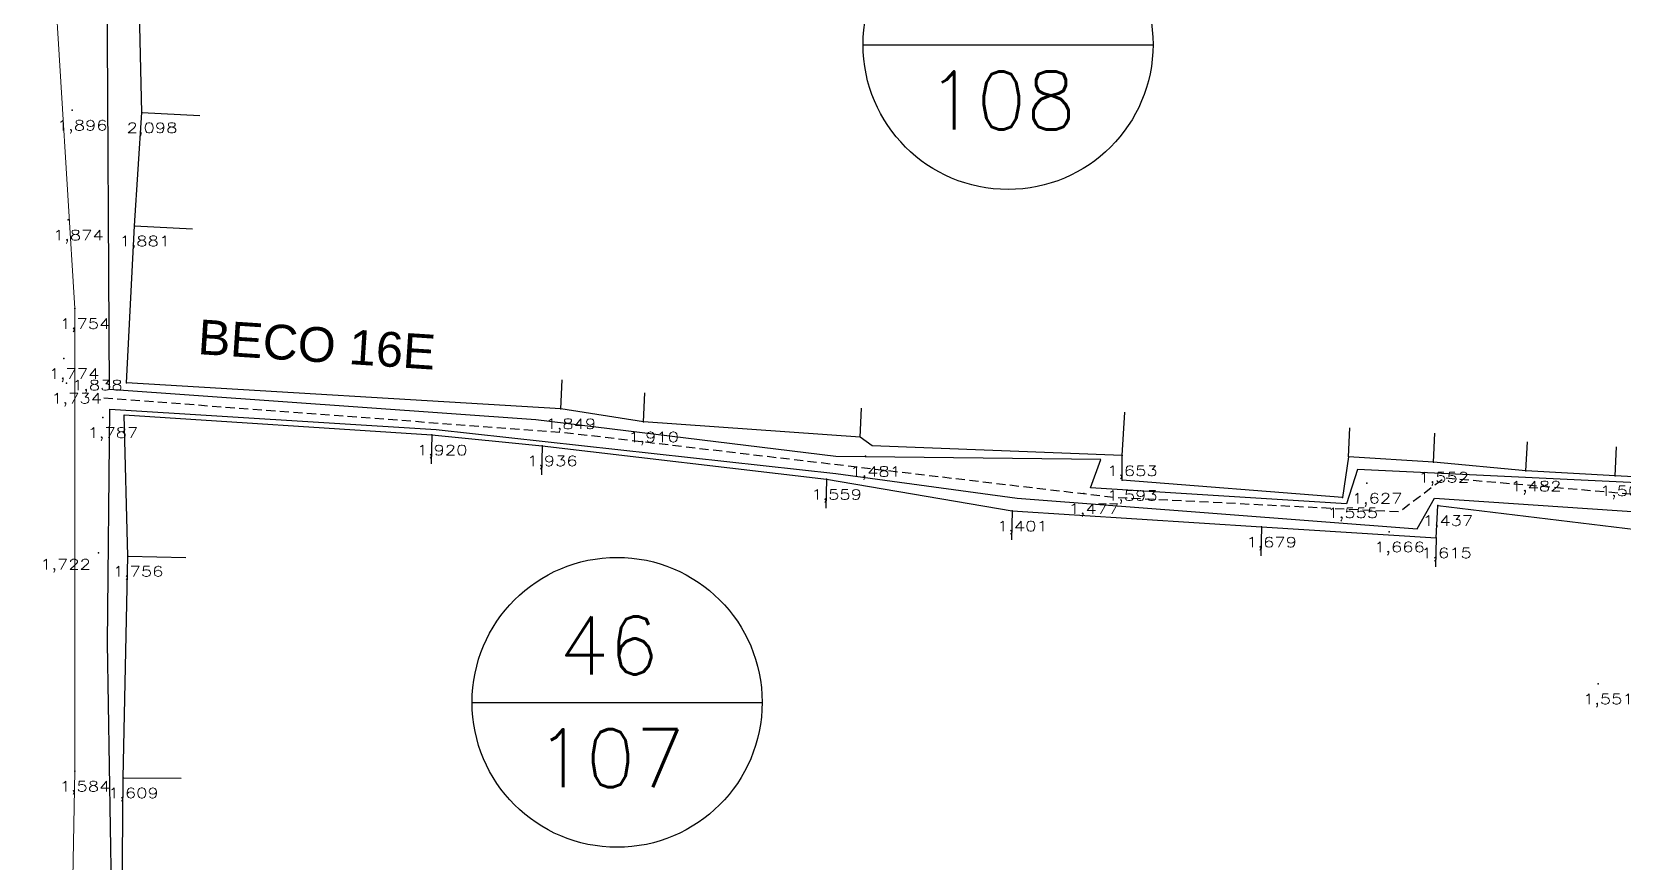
# Model space of a CAD drawing. Extents: x -160 to 364724, y -100 to 7353297.
# Drawn here: x 359278.5 to 359333.4, y 7352503.3 to 7352532 of the extents above; entities that cross this region are included whole.
import ezdxf
from ezdxf.enums import TextEntityAlignment as Align

# ---------------------------------------------------------------- set-up
doc = ezdxf.new("R2010")
doc.units = 0
doc.header["$LTSCALE"] = 5
for name, pattern in [('CENTER2', [1.125, 0.75, -0.125, 0.125, -0.125]), ('CONTINUO', [0]), ('DASHDOT2', [12.7, 6.35, -3.175, 0, -3.175]), ('HIDDEN2', [0.1875, 0.125, -0.0625])]:
    doc.linetypes.add(name, pattern=pattern)
for name, color, linetype in [('0-quadras', 6, 'Continuous'), ('_TG', 7, 'CONTINUO'), ('COTAS', 1, 'Continuous'), ('LT-COTAS', 7, 'CONTINUO'), ('ortofoto', 7, 'Continuous'), ('P_Eixo', 1, 'CENTER2'), ('TEXTO', 7, 'Continuous'), ('ZZ-Carimbo Texto', 7, 'Continuous')]:
    doc.layers.add(name, color=color, linetype=linetype)
doc.layers.add('LT-ALINHAMENTO-PREDIAL', color=4, linetype='DASHDOT2', lineweight=25)
doc.layers.add('LT-BORDA', color=1, linetype='Continuous', lineweight=9)
doc.styles.add('CARIMBO', font='arial.ttf', dxfattribs={"height": 2})
doc.styles.add('SABESP', font='ROMANS.shx', dxfattribs={"height": 2})
doc.styles.add('simplex', font='simplex.shx', dxfattribs={"width": 0.8})
doc.styles.get("Standard").update_dxf_attribs({"font": 'arial.ttf'})
picture_1 = doc.add_image_def('image1.tif', size_in_pixel=(14710, 13573))

# ---------------------------------------------------------------- blocks, each defined once
blk = doc.blocks.new('SIMB_PONTO')
at = {"color": 0}
blk.add_point((0, 0), dxfattribs=at)
for tag in ['COTA', 'PONTO', 'DESC']:
    blk.add_attdef(tag, (0, 0), '', height=1)

msp = doc.modelspace()

# ---------------------------------------------------------------- linework, layer by layer
at = {"layer": '0-quadras', "color": 5, "lineweight": 30, "ltscale": 0.3}
msp.add_lwpolyline([(359292.414, 7352518.246), (359306.2, 7352516.724), (359312.448, 7352515.881), (359326.249, 7352514.82), (359326.842, 7352515.881), (359343.872, 7352514.723), (359343.434, 7352507.854), (359346.345, 7352507.411), (359346.579, 7352501.172), (359337.86, 7352500.75), (359332.948, 7352500.876), (359313.206, 7352500.624), (359313.181, 7352500.025), (359309.293, 7352499.852), (359304.774, 7352498.357), (359281.293, 7352498.185), (359281.08, 7352510.883), (359281.158, 7352518.944)], close=True, dxfattribs=at)
at = {"layer": 'COTAS', "ltscale": 4}
for p, q in [((359307.139, 7352531.515), (359317.139, 7352531.515)), ((359293.658, 7352508.83), (359303.658, 7352508.83))]:
    msp.add_line(p, q, dxfattribs=at)
at = {"layer": 'COTAS'}
for centre in [(359312.139, 7352531.523), (359298.658, 7352508.837)]:
    msp.add_circle(centre, 5, dxfattribs=at)
at = {"layer": 'LT-ALINHAMENTO-PREDIAL', "color": 8, "flags": 128}
for points, elevation in [([(359281.736, 7352519.855), (359282.018, 7352525.272), (359282.268, 7352529.174), (359282.127, 7352535.125), (359282.194, 7352540.422)], 1.838), ([(359282.268, 7352529.174), (359284.265, 7352529.07)], 1.838), ([(359282.018, 7352525.272), (359284.015, 7352525.168)], 1.838), ([(359281.563, 7352498.584), (359281.624, 7352506.234), (359281.787, 7352513.877), (359281.663, 7352518.749)], 1.669), ([(359281.787, 7352513.877), (359283.787, 7352513.834)], 1.669), ([(359281.624, 7352506.234), (359283.624, 7352506.218)], 1.609)]:
    msp.add_lwpolyline(points, dxfattribs=dict(at, elevation=elevation))
at = {"layer": 'LT-ALINHAMENTO-PREDIAL', "color": 8, "ltscale": 3, "flags": 128}
for points, elevation in [([(359296.712, 7352518.964), (359296.761, 7352519.963)], 1.438), ([(359347.876, 7352507.215), (359347.883, 7352508.13), (359346.238, 7352508.144), (359346.255, 7352510.218), (359347.479, 7352510.208), (359347.519, 7352512.284), (359347.683, 7352514.882), (359347.836, 7352516.131), (359343.719, 7352516.196), (359337.336, 7352516.407), (359333.072, 7352516.653), (359329.999, 7352516.816), (359326.813, 7352517.122), (359323.88, 7352517.305), (359323.677, 7352515.896), (359316.074, 7352516.497), (359316.074, 7352517.348), (359307.448, 7352517.687), (359307.035, 7352517.981), (359299.564, 7352518.512), (359296.712, 7352518.964), (359281.736, 7352519.855)], 1.438), ([(359299.564, 7352518.512), (359299.613, 7352519.511)], 1.438), ([(359307.035, 7352517.981), (359307.084, 7352518.98)], 1.438), ([(359316.074, 7352517.348), (359316.172, 7352518.838)], 1.438), ([(359281.663, 7352518.749), (359292.269, 7352518.06), (359296.071, 7352517.687), (359305.875, 7352516.532), (359312.284, 7352515.44), (359320.877, 7352514.887), (359326.908, 7352514.511), (359326.956, 7352515.627), (359334.564, 7352514.697), (359339.686, 7352514.502), (359343.233, 7352514.242), (359343.075, 7352507.384)], 1.669), ([(359323.88, 7352517.305), (359323.929, 7352518.304)], 1.438), ([(359292.269, 7352518.06), (359292.244, 7352517.06)], 1.669), ([(359326.813, 7352517.122), (359326.862, 7352518.121)], 1.438), ([(359329.999, 7352516.816), (359330.048, 7352517.815)], 1.438), ([(359296.071, 7352517.687), (359296.046, 7352516.687)], 1.669), ([(359333.072, 7352516.653), (359333.121, 7352517.652)], 1.438), ([(359305.875, 7352516.532), (359305.85, 7352515.532)], 1.559), ([(359312.284, 7352515.44), (359312.259, 7352514.44)], 1.401), ([(359320.877, 7352514.887), (359320.852, 7352513.887)], 1.669), ([(359326.908, 7352514.511), (359326.883, 7352513.511)], 1.615)]:
    msp.add_lwpolyline(points, dxfattribs=dict(at, elevation=elevation))
at = {"layer": 'LT-BORDA', "elevation": 1.352, "flags": 128}
msp.add_lwpolyline([(359297.19, 7352350.875), (359288.954, 7352366.885), (359288.04, 7352369.045), (359282.381, 7352387.367), (359281.365, 7352398.313), (359281.092, 7352411.519), (359280.067, 7352437.521), (359279.594, 7352469.16), (359279.76, 7352470.557), (359279.591, 7352486.8), (359279.955, 7352506.465), (359279.958, 7352522.42), (359279.236, 7352534.153)], dxfattribs=at)
at = {"layer": 'P_Eixo', "color": 1, "linetype": 'HIDDEN2', "ltscale": 0.5, "flags": 128}
msp.add_lwpolyline([(359280.951, 7352519.337), (359296.947, 7352518.133), (359315.775, 7352515.913), (359325.636, 7352515.415), (359327.185, 7352516.581), (359345.038, 7352515.044)], dxfattribs=at)

# ---------------------------------------------------------------- block references
at = {"layer": '_TG', "color": 3}
ref = msp.add_blockref('SIMB_PONTO', (359279.667, 7352519.847, 1.734), dxfattribs=at)
ref.add_attrib('COTA', '1,734', dxfattribs={"layer": '0', "color": 8, "height": 0.35, "style": 'simplex', "width": 1.296296, "flags": 8}).set_placement((359279.142, 7352519.147), (359280.892, 7352519.147), align=Align.FIT)
for p in [(359279.667, 7352519.847, 1.734), (359296.712, 7352518.964, 1.849), (359299.564, 7352518.512, 1.91), (359292.269, 7352518.06, 1.92), (359296.071, 7352517.687, 1.936), (359307.219, 7352517.322, 1.481), (359316.074, 7352517.348, 1.653), (359326.813, 7352517.122, 1.552), (359329.999, 7352516.816, 1.482), (359333.072, 7352516.653, 1.505), (359305.875, 7352516.532, 1.559), (359316.074, 7352516.497, 1.593), (359324.514, 7352516.398, 1.627), (359314.748, 7352516.036, 1.477), (359323.677, 7352515.896, 1.555), (359326.956, 7352515.627, 1.437), (359312.284, 7352515.44, 1.401), (359320.877, 7352514.887, 1.679), (359325.287, 7352514.717, 1.666), (359326.908, 7352514.511, 1.615), (359332.49, 7352509.478, 1.551)]:
    msp.add_blockref('SIMB_PONTO', p, dxfattribs=at)
ref = msp.add_blockref('SIMB_PONTO', (359296.712, 7352518.964, 1.849), dxfattribs=at)
ref.add_attrib('COTA', '1,849', dxfattribs={"layer": '0', "color": 8, "height": 0.35, "style": 'simplex', "width": 1.329114, "flags": 8}).set_placement((359296.187, 7352518.264), (359297.937, 7352518.264), align=Align.FIT)
ref = msp.add_blockref('SIMB_PONTO', (359299.564, 7352518.512, 1.91), dxfattribs=at)
ref.add_attrib('COTA', '1,910', dxfattribs={"layer": '0', "color": 8, "height": 0.35, "style": 'simplex', "width": 1.381579, "flags": 8}).set_placement((359299.039, 7352517.812), (359300.789, 7352517.812), align=Align.FIT)
ref = msp.add_blockref('SIMB_PONTO', (359292.269, 7352518.06, 1.92), dxfattribs=at)
ref.add_attrib('COTA', '1,920', dxfattribs={"layer": '0', "color": 8, "height": 0.35, "style": 'simplex', "width": 1.3125, "flags": 8}).set_placement((359291.744, 7352517.36), (359293.494, 7352517.36), align=Align.FIT)
ref = msp.add_blockref('SIMB_PONTO', (359296.071, 7352517.687, 1.936), dxfattribs=at)
ref.add_attrib('COTA', '1,936', dxfattribs={"layer": '0', "color": 8, "height": 0.35, "style": 'simplex', "width": 1.329114, "flags": 8}).set_placement((359295.546, 7352516.987), (359297.296, 7352516.987), align=Align.FIT)
ref = msp.add_blockref('SIMB_PONTO', (359307.219, 7352517.322, 1.481), dxfattribs=at)
ref.add_attrib('COTA', '1,481', dxfattribs={"layer": '0', "color": 8, "height": 0.35, "style": 'simplex', "width": 1.478873, "flags": 8}).set_placement((359306.694, 7352516.622), (359308.444, 7352516.622), align=Align.FIT)
ref = msp.add_blockref('SIMB_PONTO', (359316.074, 7352517.348, 1.653), dxfattribs=at)
ref.add_attrib('COTA', '1,653', dxfattribs={"layer": '0', "color": 8, "height": 0.35, "style": 'simplex', "width": 1.3125, "flags": 8}).set_placement((359315.549, 7352516.648), (359317.299, 7352516.648), align=Align.FIT)
ref = msp.add_blockref('SIMB_PONTO', (359326.813, 7352517.122, 1.552), dxfattribs=at)
ref.add_attrib('COTA', '1,552', dxfattribs={"layer": '0', "color": 8, "height": 0.35, "style": 'simplex', "width": 1.3125, "flags": 8}).set_placement((359326.288, 7352516.422), (359328.038, 7352516.422), align=Align.FIT)
ref = msp.add_blockref('SIMB_PONTO', (359329.999, 7352516.816, 1.482), dxfattribs=at)
ref.add_attrib('COTA', '1,482', dxfattribs={"layer": '0', "color": 8, "height": 0.35, "style": 'simplex', "width": 1.3125, "flags": 8}).set_placement((359329.474, 7352516.116), (359331.224, 7352516.116), align=Align.FIT)
ref = msp.add_blockref('SIMB_PONTO', (359333.072, 7352516.653, 1.505), dxfattribs=at)
ref.add_attrib('COTA', '1,505', dxfattribs={"layer": '0', "color": 8, "height": 0.35, "style": 'simplex', "width": 1.3125, "flags": 8}).set_placement((359332.547, 7352515.953), (359334.297, 7352515.953), align=Align.FIT)
ref = msp.add_blockref('SIMB_PONTO', (359305.875, 7352516.532, 1.559), dxfattribs=at)
ref.add_attrib('COTA', '1,559', dxfattribs={"layer": '0', "color": 8, "height": 0.35, "style": 'simplex', "width": 1.329114, "flags": 8}).set_placement((359305.35, 7352515.832), (359307.1, 7352515.832), align=Align.FIT)
ref = msp.add_blockref('SIMB_PONTO', (359316.074, 7352516.497, 1.593), dxfattribs=at)
ref.add_attrib('COTA', '1,593', dxfattribs={"layer": '0', "color": 8, "height": 0.35, "style": 'simplex', "width": 1.3125, "flags": 8}).set_placement((359315.549, 7352515.797), (359317.299, 7352515.797), align=Align.FIT)
ref = msp.add_blockref('SIMB_PONTO', (359324.514, 7352516.398, 1.627), dxfattribs=at)
ref.add_attrib('COTA', '1,627', dxfattribs={"layer": '0', "color": 8, "height": 0.35, "style": 'simplex', "width": 1.3125, "flags": 8}).set_placement((359323.989, 7352515.698), (359325.739, 7352515.698), align=Align.FIT)
ref = msp.add_blockref('SIMB_PONTO', (359314.748, 7352516.036, 1.477), dxfattribs=at)
ref.add_attrib('COTA', '1,477', dxfattribs={"layer": '0', "color": 8, "height": 0.35, "style": 'simplex', "width": 1.3125, "flags": 8}).set_placement((359314.223, 7352515.336), (359315.973, 7352515.336), align=Align.FIT)
ref = msp.add_blockref('SIMB_PONTO', (359323.677, 7352515.896, 1.555), dxfattribs=at)
ref.add_attrib('COTA', '1,555', dxfattribs={"layer": '0', "color": 8, "height": 0.35, "style": 'simplex', "width": 1.3125, "flags": 8}).set_placement((359323.152, 7352515.196), (359324.902, 7352515.196), align=Align.FIT)
ref = msp.add_blockref('SIMB_PONTO', (359326.956, 7352515.627, 1.437), dxfattribs=at)
ref.add_attrib('COTA', '1,437', dxfattribs={"layer": '0', "color": 8, "height": 0.35, "style": 'simplex', "width": 1.3125, "flags": 8}).set_placement((359326.431, 7352514.927), (359328.181, 7352514.927), align=Align.FIT)
ref = msp.add_blockref('SIMB_PONTO', (359312.284, 7352515.44, 1.401), dxfattribs=at)
ref.add_attrib('COTA', '1,401', dxfattribs={"layer": '0', "color": 8, "height": 0.35, "style": 'simplex', "width": 1.478873, "flags": 8}).set_placement((359311.759, 7352514.74), (359313.509, 7352514.74), align=Align.FIT)
ref = msp.add_blockref('SIMB_PONTO', (359320.877, 7352514.887, 1.679), dxfattribs=at)
ref.add_attrib('COTA', '1,679', dxfattribs={"layer": '0', "color": 8, "height": 0.35, "style": 'simplex', "width": 1.329114, "flags": 8}).set_placement((359320.352, 7352514.187), (359322.102, 7352514.187), align=Align.FIT)
ref = msp.add_blockref('SIMB_PONTO', (359325.287, 7352514.717, 1.666), dxfattribs=at)
ref.add_attrib('COTA', '1,666', dxfattribs={"layer": '0', "color": 8, "height": 0.35, "style": 'simplex', "width": 1.329114, "flags": 8}).set_placement((359324.762, 7352514.017), (359326.512, 7352514.017), align=Align.FIT)
ref = msp.add_blockref('SIMB_PONTO', (359326.908, 7352514.511, 1.615), dxfattribs=at)
ref.add_attrib('COTA', '1,615', dxfattribs={"layer": '0', "color": 8, "height": 0.35, "style": 'simplex', "width": 1.381579, "flags": 8}).set_placement((359326.383, 7352513.811), (359328.133, 7352513.811), align=Align.FIT)
ref = msp.add_blockref('SIMB_PONTO', (359332.49, 7352509.478, 1.551), dxfattribs=at)
ref.add_attrib('COTA', '1,551', dxfattribs={"layer": '0', "color": 8, "height": 0.35, "style": 'simplex', "width": 1.478873, "flags": 8}).set_placement((359331.965, 7352508.778), (359333.715, 7352508.778), align=Align.FIT)
at = {"layer": 'LT-COTAS'}
ref = msp.add_blockref('SIMB_PONTO', (359279.861, 7352529.26, 1.896), dxfattribs=at)
ref.add_attrib('COTA', '1,896', dxfattribs={"layer": '0', "color": 8, "height": 0.35, "style": 'simplex', "width": 1.329114, "flags": 8}).set_placement((359279.336, 7352528.56), (359281.086, 7352528.56), align=Align.FIT)
for p in [(359279.861, 7352529.26, 1.896), (359282.268, 7352529.174, 2.098), (359279.725, 7352525.471, 1.874), (359282.018, 7352525.272, 1.881), (359279.958, 7352522.42, 1.754), (359279.579, 7352520.695, 1.774), (359281.736, 7352519.855, 1.838), (359280.919, 7352518.662, 1.787), (359280.771, 7352513.99, 1.722), (359281.787, 7352513.877, 1.756), (359279.955, 7352506.465, 1.584), (359281.624, 7352506.234, 1.609)]:
    msp.add_blockref('SIMB_PONTO', p, dxfattribs=at)
ref = msp.add_blockref('SIMB_PONTO', (359282.268, 7352529.174, 2.098), dxfattribs=at)
ref.add_attrib('COTA', '2,098', dxfattribs={"layer": '0', "color": 8, "height": 0.35, "style": 'simplex', "width": 1.25, "flags": 8}).set_placement((359281.743, 7352528.474), (359283.493, 7352528.474), align=Align.FIT)
ref = msp.add_blockref('SIMB_PONTO', (359279.725, 7352525.471, 1.874), dxfattribs=at)
ref.add_attrib('COTA', '1,874', dxfattribs={"layer": '0', "color": 8, "height": 0.35, "style": 'simplex', "width": 1.296296, "flags": 8}).set_placement((359279.2, 7352524.771), (359280.95, 7352524.771), align=Align.FIT)
ref = msp.add_blockref('SIMB_PONTO', (359282.018, 7352525.272, 1.881), dxfattribs=at)
ref.add_attrib('COTA', '1,881', dxfattribs={"layer": '0', "color": 8, "height": 0.35, "style": 'simplex', "width": 1.478873, "flags": 8}).set_placement((359281.493, 7352524.572), (359283.243, 7352524.572), align=Align.FIT)
ref = msp.add_blockref('SIMB_PONTO', (359279.958, 7352522.42, 1.754), dxfattribs=at)
ref.add_attrib('COTA', '1,754', dxfattribs={"layer": '0', "color": 8, "height": 0.35, "style": 'simplex', "width": 1.296296, "flags": 8}).set_placement((359279.433, 7352521.72), (359281.183, 7352521.72), align=Align.FIT)
ref = msp.add_blockref('SIMB_PONTO', (359279.579, 7352520.695, 1.774), dxfattribs=at)
ref.add_attrib('COTA', '1,774', dxfattribs={"layer": '0', "color": 8, "height": 0.35, "style": 'simplex', "width": 1.296296, "flags": 8}).set_placement((359279.054, 7352519.995), (359280.804, 7352519.995), align=Align.FIT)
ref = msp.add_blockref('SIMB_PONTO', (359281.736, 7352519.855, 1.838), dxfattribs=at)
ref.add_attrib('COTA', '1,838', dxfattribs={"layer": '0', "color": 8, "height": 0.35, "style": 'simplex', "width": 1.3125, "flags": 8}).set_placement((359279.855, 7352519.6), (359281.605, 7352519.6), align=Align.FIT)
ref = msp.add_blockref('SIMB_PONTO', (359280.919, 7352518.662, 1.787), dxfattribs=at)
ref.add_attrib('COTA', '1,787', dxfattribs={"layer": '0', "color": 8, "height": 0.35, "style": 'simplex', "width": 1.3125, "flags": 8}).set_placement((359280.394, 7352517.962), (359282.144, 7352517.962), align=Align.FIT)
ref = msp.add_blockref('SIMB_PONTO', (359280.771, 7352513.99, 1.722), dxfattribs=at)
ref.add_attrib('COTA', '1,722', dxfattribs={"layer": '0', "color": 8, "height": 0.35, "style": 'simplex', "width": 1.3125, "flags": 8}).set_placement((359278.76, 7352513.419), (359280.51, 7352513.419), align=Align.FIT)
ref = msp.add_blockref('SIMB_PONTO', (359281.787, 7352513.877, 1.756), dxfattribs=at)
ref.add_attrib('COTA', '1,756', dxfattribs={"layer": '0', "color": 8, "height": 0.35, "style": 'simplex', "width": 1.329114, "flags": 8}).set_placement((359281.262, 7352513.177), (359283.012, 7352513.177), align=Align.FIT)
ref = msp.add_blockref('SIMB_PONTO', (359279.955, 7352506.465, 1.584), dxfattribs=at)
ref.add_attrib('COTA', '1,584', dxfattribs={"layer": '0', "color": 8, "height": 0.35, "style": 'simplex', "width": 1.296296, "flags": 8}).set_placement((359279.43, 7352505.765), (359281.18, 7352505.765), align=Align.FIT)
ref = msp.add_blockref('SIMB_PONTO', (359281.624, 7352506.234, 1.609), dxfattribs=at)
ref.add_attrib('COTA', '1,609', dxfattribs={"layer": '0', "color": 8, "height": 0.35, "style": 'simplex', "width": 1.329114, "flags": 8}).set_placement((359281.099, 7352505.534), (359282.849, 7352505.534), align=Align.FIT)

# ---------------------------------------------------------------- texts
at = {"layer": 'TEXTO', "style": 'SABESP'}
for s, p in [('108', (359311.908, 7352528.594)), ('46', (359298.369, 7352509.796)), ('107', (359298.427, 7352505.909))]:
    msp.add_text(s, height=2, dxfattribs=at).set_placement(p, align=Align.CENTER)

# ---------------------------------------------------------------- next in the draw order: wipeouts: each hides what was drawn before it
at = {"linetype": 'Continuous', "ltscale": 4}
msp.add_wipeout([(359283.847, 7352520.428), (359292.654, 7352519.847), (359292.791, 7352521.925), (359283.984, 7352522.505)], dxfattribs=at).dxf.layer = 'ZZ-Carimbo Texto'

# ---------------------------------------------------------------- next in the draw order: wipeouts: each hides what was drawn before it
msp.add_wipeout([(359283.847, 7352520.428), (359292.654, 7352519.847), (359292.791, 7352521.925), (359283.984, 7352522.505)], dxfattribs=at).dxf.layer = 'ZZ-Carimbo Texto'

# ---------------------------------------------------------------- next in the draw order: linework, layer by layer
at = {"layer": '0-quadras', "color": 5, "lineweight": 30, "ltscale": 0.3}
msp.add_lwpolyline([(359345.414, 7352537.947), (359345.143, 7352531.408), (359342.612, 7352531.825), (359342.243, 7352526.249), (359344.334, 7352526.065), (359344.088, 7352522.356), (359348.094, 7352522.282), (359347.969, 7352516.247), (359347.584, 7352515.756), (359324.191, 7352516.865), (359323.815, 7352515.68), (359314.986, 7352516.239), (359315.343, 7352517.212), (359306.195, 7352517.31), (359295.851, 7352518.576), (359281.154, 7352519.623), (359281.074, 7352533.756)], dxfattribs=at)

# ---------------------------------------------------------------- next in the draw order: texts
at = {"layer": 'ZZ-Carimbo Texto', "linetype": 'Continuous', "ltscale": 4, "style": 'CARIMBO'}
msp.add_text('BECO 16E', height=1.2, rotation=356.2278, dxfattribs=at).set_placement((359288.303, 7352521.177), align=Align.MIDDLE_CENTER)

# ---------------------------------------------------------------- next in the draw order: pictures from other files: only their frames are drawn
image = msp.add_image(picture_1, insert=(359073.892, 7352258.636), size_in_units=(734.398, 677.634), dxfattribs=dict(fade=70))
image.dxf.flags = 14
at = {"layer": 'ortofoto'}
image = msp.add_image(picture_1, insert=(359073.892, 7352258.636), size_in_units=(734.398, 677.634), dxfattribs=dict(at, fade=29))
image.dxf.flags = 14

doc.saveas('drawing.dxf')
